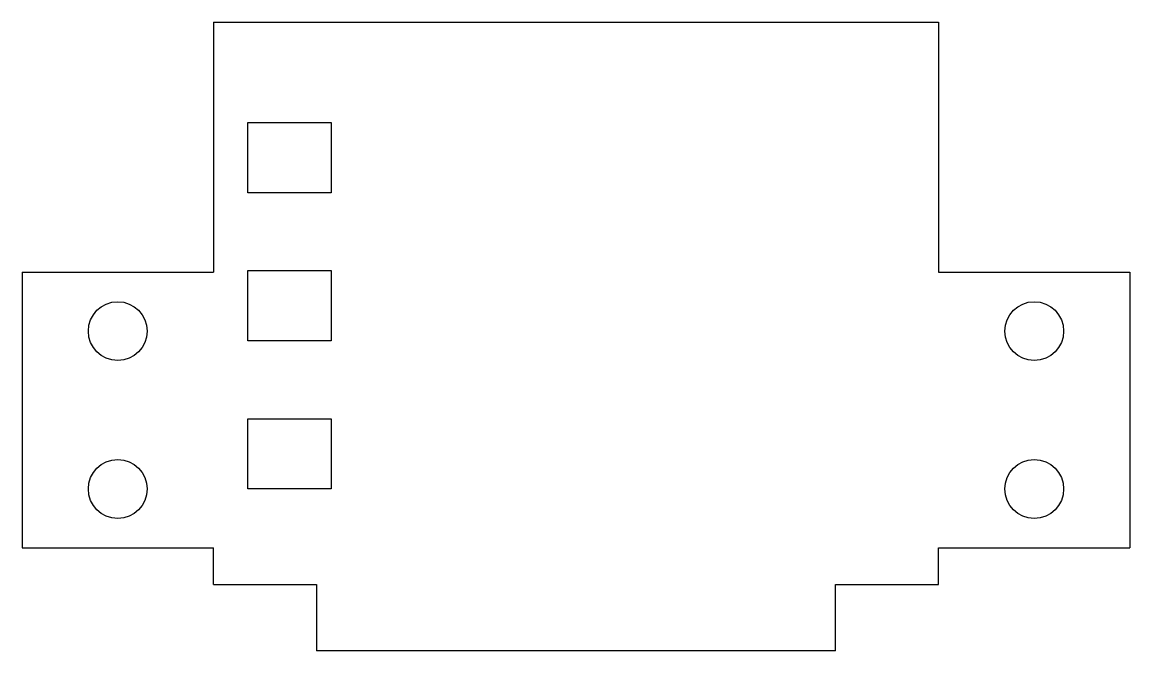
# Model space of a CAD drawing. Header units: millimetres. Extents: x -37.6 to 37.6, y -7 to 35.7.
import ezdxf

# ---------------------------------------------------------------- set-up
doc = ezdxf.new("R2010")
doc.units = ezdxf.units.MM

msp = doc.modelspace()

# ---------------------------------------------------------------- linework, layer by layer
at = {"color": 7, "linetype": 'Continuous', "lineweight": 25}
for p, q in [((-24.65, 35.73), (24.65, 35.73)), ((-24.65, 35.73), (-24.65, 18.73)), ((24.65, 35.73), (24.65, 18.73)), ((-22.3, 24.12), (-22.3, 28.9)), ((-22.3, 28.9), (-16.65, 28.9)), ((-16.65, 28.9), (-16.65, 24.12)), ((-16.65, 24.12), (-22.3, 24.12)), ((-22.3, 14.06), (-22.3, 18.84)), ((-22.3, 18.84), (-16.65, 18.84)), ((-16.65, 18.84), (-16.65, 14.06)), ((-37.65, 18.73), (-24.65, 18.73)), ((-37.65, 18.73), (-37.65, 0)), ((24.65, 18.73), (37.65, 18.73)), ((37.65, 18.73), (37.65, 0)), ((-16.65, 14.06), (-22.3, 14.06)), ((-22.3, 4), (-22.3, 8.78)), ((-22.3, 8.78), (-16.65, 8.78)), ((-16.65, 8.78), (-16.65, 4)), ((-16.65, 4), (-22.3, 4)), ((-37.65, 0), (-24.65, 0)), ((-24.65, -2.5), (-24.65, 0)), ((24.65, -2.5), (24.65, 0)), ((24.65, 0), (37.65, 0)), ((-24.65, -2.5), (-17.65, -2.5)), ((-17.65, -2.5), (-17.65, -7)), ((17.65, -7), (17.65, -2.5)), ((17.65, -2.5), (24.65, -2.5)), ((17.65, -7), (-17.65, -7))]:
    msp.add_line(p, q, dxfattribs=at)
for centre in [(-31.15, 14.73), (31.15, 14.73), (-31.15, 4), (31.15, 4)]:
    msp.add_circle(centre, 2, dxfattribs=at)

doc.saveas('drawing.dxf')
